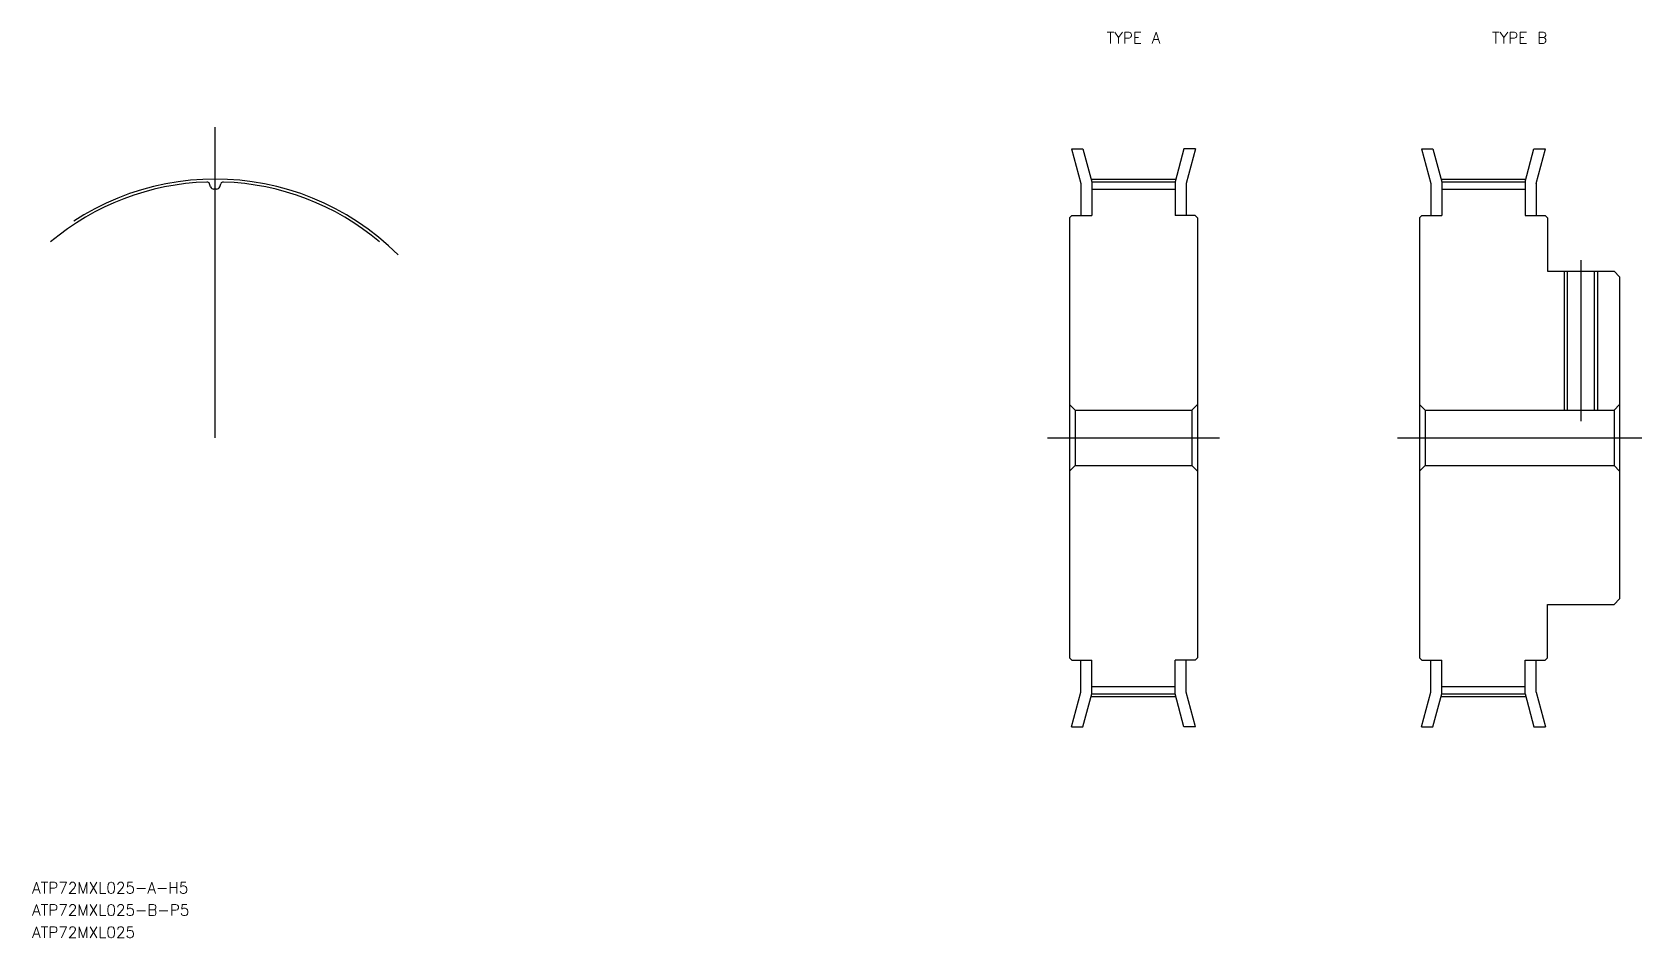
# Model space of a CAD drawing. Extents: x 64 to 209, y 74 to 155.
import ezdxf
from ezdxf.enums import TextEntityAlignment as Align

# ---------------------------------------------------------------- set-up
doc = ezdxf.new("R2010")
doc.units = 0
doc.linetypes.add('CENTER', pattern=[50.8, 31.75, -6.35, 6.35, -6.35])
doc.linetypes.add('DASHED', pattern=[19.05, 12.7, -6.35])
doc.layers.get('0').update_dxf_attribs({"linetype": 'CONTINUOUS'})
doc.layers.add('CENTER', color=1, linetype='CENTER')
doc.styles.add('MISUMI', font='txt.shx')

msp = doc.modelspace()

# ---------------------------------------------------------------- linework, layer by layer
at = {"color": 7, "linetype": 'CONTINUOUS'}
for p, q in [((157.67, 144.58), (158.51, 141.48)), ((157.67, 144.58), (158.71, 144.58)), ((158.71, 144.58), (159.51, 141.61)), ((167.8, 144.58), (167.01, 141.61)), ((168.84, 144.58), (167.8, 144.58)), ((168.84, 144.58), (168.01, 141.48)), ((189.17, 144.58), (190.01, 141.48)), ((189.17, 144.58), (190.21, 144.58)), ((190.21, 144.58), (191.01, 141.61)), ((198.51, 141.61), (199.3, 144.58)), ((199.3, 144.58), (200.34, 144.58)), ((199.51, 141.48), (200.34, 144.58)), ((80.2, 141.17), (80.1, 141.45)), ((81.02, 141.17), (81.12, 141.45)), ((158.51, 141.48), (158.51, 138.58)), ((159.51, 141.61), (167.01, 141.61)), ((159.51, 141.61), (159.51, 138.58)), ((159.51, 140.97), (167.01, 140.97)), ((167.01, 141.61), (167.01, 138.58)), ((168.01, 141.48), (168.01, 138.58)), ((190.01, 141.48), (190.01, 138.58)), ((191.01, 141.61), (198.51, 141.61)), ((191.01, 141.61), (191.01, 138.58)), ((191.01, 140.97), (198.51, 140.97)), ((198.51, 141.61), (198.51, 138.58)), ((199.51, 141.48), (199.51, 138.58)), ((157.51, 138.38), (157.71, 138.58)), ((157.51, 138.38), (157.51, 98.78)), ((157.71, 138.58), (159.51, 138.58)), ((168.81, 138.58), (167.01, 138.58)), ((169.01, 138.38), (168.81, 138.58)), ((169.01, 138.38), (169.01, 98.78)), ((189.01, 138.38), (189.21, 138.58)), ((189.01, 138.38), (189.01, 98.78)), ((189.21, 138.58), (191.01, 138.58)), ((198.51, 138.58), (200.31, 138.58)), ((200.51, 138.38), (200.31, 138.58)), ((200.51, 138.38), (200.51, 133.58)), ((200.51, 133.58), (206.51, 133.58)), ((207.01, 133.08), (206.51, 133.58)), ((207.01, 133.08), (207.01, 104.08)), ((157.51, 121.58), (158.01, 121.08)), ((158.01, 121.08), (168.51, 121.08)), ((158.01, 121.08), (158.01, 116.08)), ((169.01, 121.58), (168.51, 121.08)), ((168.51, 121.08), (168.51, 116.08)), ((189.01, 121.58), (189.51, 121.08)), ((189.51, 121.08), (206.51, 121.08)), ((189.51, 121.08), (189.51, 116.08)), ((206.51, 121.08), (207.01, 121.58)), ((206.51, 121.08), (206.51, 116.08)), ((157.51, 115.58), (158.01, 116.08)), ((158.01, 116.08), (168.51, 116.08)), ((162.26, 116.08), (162.26, 116.08)), ((169.01, 115.58), (168.51, 116.08)), ((189.01, 115.58), (189.51, 116.08)), ((189.51, 116.08), (206.51, 116.08)), ((193.76, 116.08), (193.76, 116.08)), ((198.01, 116.08), (198.01, 116.08)), ((206.51, 116.08), (207.01, 115.58)), ((200.51, 98.78), (200.51, 103.58)), ((200.51, 103.58), (206.51, 103.58)), ((207.01, 104.08), (206.51, 103.58)), ((157.51, 98.78), (157.71, 98.58)), ((157.71, 98.58), (159.51, 98.58)), ((158.51, 95.68), (158.51, 98.58)), ((159.51, 95.55), (159.51, 98.58)), ((167.01, 95.55), (167.01, 98.58)), ((168.81, 98.58), (167.01, 98.58)), ((168.01, 95.68), (168.01, 98.58)), ((169.01, 98.78), (168.81, 98.58)), ((189.01, 98.78), (189.21, 98.58)), ((189.21, 98.58), (191.01, 98.58)), ((190.01, 95.68), (190.01, 98.58)), ((191.01, 95.55), (191.01, 98.58)), ((198.51, 95.55), (198.51, 98.58)), ((198.51, 98.58), (200.31, 98.58)), ((199.51, 95.68), (199.51, 98.58)), ((200.51, 98.78), (200.31, 98.58)), ((157.67, 92.58), (158.51, 95.68)), ((159.51, 96.19), (167.01, 96.19)), ((168.84, 92.58), (168.01, 95.68)), ((189.17, 92.58), (190.01, 95.68)), ((191.01, 96.19), (198.51, 96.19)), ((199.51, 95.68), (200.34, 92.58)), ((158.71, 92.58), (159.51, 95.55)), ((159.51, 95.55), (167.01, 95.55)), ((167.8, 92.58), (167.01, 95.55)), ((190.21, 92.58), (191.01, 95.55)), ((191.01, 95.55), (198.51, 95.55)), ((198.51, 95.55), (199.3, 92.58)), ((157.67, 92.58), (158.71, 92.58)), ((168.84, 92.58), (167.8, 92.58)), ((189.17, 92.58), (190.21, 92.58)), ((199.3, 92.58), (200.34, 92.58))]:
    msp.add_line(p, q, dxfattribs=at)
at = {"color": 3, "linetype": 'DASHED'}
for p, q in [((202.01, 133.58), (202.01, 121.08)), ((202.28, 133.58), (202.28, 121.08)), ((204.73, 133.58), (204.73, 121.08)), ((205.01, 133.58), (205.01, 121.08))]:
    msp.add_line(p, q, dxfattribs=at)
at = {"color": 7, "linetype": 'CONTINUOUS'}
for centre, radius, start, end in [((80.61, 118.58), 23.03, 91.824, 130), ((79.88, 141.37), 0.23, 20, 91.824), ((80.48, 141.27), 0.3, 200, 270.3175), ((80.61, 118.58), 22.39, 89.6825, 90.3175), ((80.74, 141.27), 0.3, 269.6825, 340), ((81.34, 141.37), 0.23, 88.176, 160), ((80.61, 118.58), 23.03, 50, 88.176)]:
    msp.add_arc(centre, radius, start, end, dxfattribs=at)
at = {"layer": 'CENTER', "color": 1, "linetype": 'CENTER'}
for p, q in [((80.61, 118.58), (80.61, 146.54)), ((159.44, 141.87), (167.07, 141.87)), ((190.94, 141.87), (198.57, 141.87)), ((203.51, 134.58), (203.51, 120.08)), ((155.51, 118.58), (171.01, 118.58)), ((187.01, 118.58), (209.01, 118.58)), ((159.44, 95.3), (167.07, 95.3)), ((190.94, 95.3), (198.57, 95.3))]:
    msp.add_line(p, q, dxfattribs=at)
msp.add_arc((80.61, 118.58), 23.28, 45, 135, dxfattribs=at)

# ---------------------------------------------------------------- texts
at = {"color": 7, "linetype": 'CONTINUOUS', "style": 'MISUMI'}
for s, p in [('TYPE A', (163.26, 154.58)), ('TYPE B', (198.01, 154.58))]:
    msp.add_text(s, height=1, dxfattribs=at).set_placement(p, align=Align.MIDDLE_CENTER)
for s, p in [('ATP72MXL025-A-H5', (64.14, 77.58)), ('ATP72MXL025-B-P5', (64.14, 75.58)), ('ATP72MXL025', (64.14, 73.58))]:
    msp.add_text(s, height=1, dxfattribs=at).set_placement(p)

doc.saveas('drawing.dxf')
